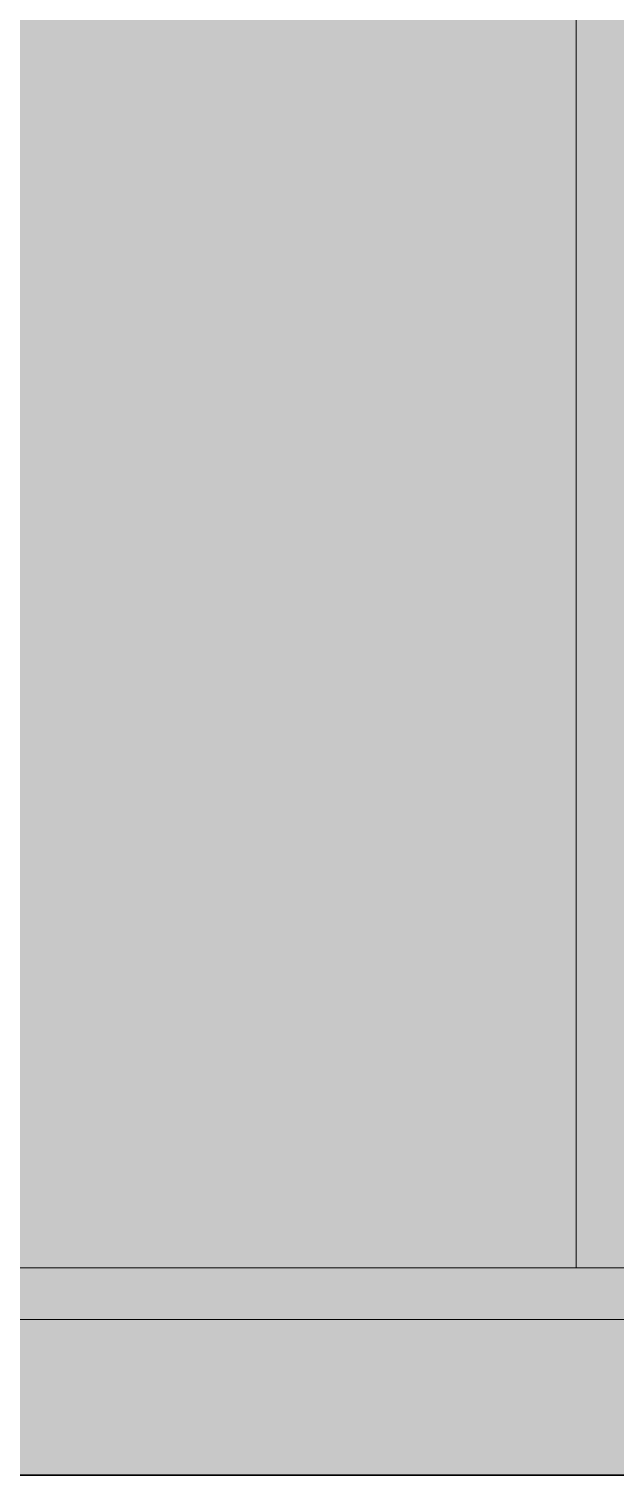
# Model space of a CAD drawing. Header units: inches. Extents: x -54868 to -186, y -265 to 853.
# Drawn here: x -11776.8 to -11754.2, y -6 to 49.8 of the extents above; entities that cross this region are included whole.
import ezdxf

# ---------------------------------------------------------------- set-up
doc = ezdxf.new("R2010")
doc.units = ezdxf.units.IN
doc.header["$MEASUREMENT"] = 0
doc.linetypes.add('Grid Line 1_2_', pattern=[0.8749999999999999, 0.4999999999999999, -0.125, 0.125, -0.125])
for name, color, linetype, lineweight in [('A-FLOR-LEVL', 51, 'Continuous', 9), ('A-GLAZ-CWMG', 51, 'Continuous', 9), ('C-BLDG-PADS', 91, 'Continuous', 9), ('C-TOPO', 7, 'Continuous', 9), ('I-WALL', 2, 'Continuous', 9)]:
    doc.layers.add(name, color=color, linetype=linetype, lineweight=lineweight)

# ---------------------------------------------------------------- blocks, each defined once
blk = doc.blocks.new('Rectangular Mullion - Rectangular Mullion 1-V146-Section 6')
at = {"layer": 'A-GLAZ-CWMG'}
blk.add_hatch(color=256, dxfattribs=at).paths.add_polyline_path([(-24461.01522535241, 0), (-24461.01522535241, 2.000000000000227), (-24497.20272535241, 2.000000000000227), (-24497.20272535241, 0)], flags=0)
blk.add_line((-24461.01522535241, 2), (-24497.20272535241, 2), dxfattribs=at)
blk = doc.blocks.new('Rectangular Mullion - Rectangular Mullion 1-809282-Section 6')
at = {"layer": 'A-GLAZ-CWMG'}
blk.add_hatch(color=256, dxfattribs=at).paths.add_polyline_path([(-24496.20272535241, 2), (-24496.20272535241, 94.4999999999984), (-24498.20272535242, 94.4999999999984), (-24498.20272535242, 2)], flags=0)
for p in [(-24498.20272535241, 94.49999999999876), (-24496.20272535241, 2)]:
    blk.add_line(p, (-24498.20272535241, 2), dxfattribs=at)

msp = doc.modelspace()

# ---------------------------------------------------------------- hatches: boundary and pattern name
at = {"layer": 'C-BLDG-PADS'}
h = msp.add_hatch(dxfattribs=at)
h.set_pattern_fill('FP_25', color=256, style=0, pattern_type=2)
h.set_pattern_definition([(49.99999999999999, (-38423.85, 98.42), (55.08540092433552, -4.819842010399984), [5.76, -63.36]), (355, (-38423.85, 98.42), (-10.65568887076341, 57.76853117995548), [4.608000000000001, -50.688]), (100.451, (-38419.259, 98.01799999999999), (44.42946763329039, 52.94866132228842), [4.895, -53.848]), (46.184, (-38423.85, 113.78), (81.96444173651602, -12.71212223907837), [8.64, -95.04]), (96.636, (-38417.019, 112.721), (71.78149636030851, 74.81237833590787), [7.343, -80.77199999999999]), (351.184, (-38423.85, 113.78), (71.78194683429966, 74.81243234033883), [6.912000000000001, -76.032]), (21, (-38416.17, 109.94), (45.84207144938917, -30.92146111083851), [5.76, -63.36]), (326, (-38416.17, 109.94), (18.68706418402729, 55.69147629738364), [4.608000000000001, -50.688]), (71.45100000000001, (-38412.349, 107.363), (64.52890835799828, 24.77010932808051), [4.895, -53.848]), (37.50000000000001, (-38423.85, 98.42), (0.933894640541661, 25.56681620382889), [2.534, -47.53899999999999, 2.534, -48.922, -50.88]), (37.50000000000001, (-38423.85, 98.42), (0.933894640541661, 25.56681620382889), [-101.53, 2.534, -48.346]), (7.499999999999999, (-38423.85, 98.42), (20.20403996418253, 30.29130269773347), [2.534, -26.803, 2.534, -46.387, -19.392]), (7.499999999999999, (-38423.85, 98.42), (20.20403996418253, 30.29130269773347), [-78.259, 2.534, -16.858]), (327.5, (-38440.976, 98.42), (40.99778450279307, -1.732402627145404), [2.534, -16.666, 2.534, -57.37, -79.488]), (327.5, (-38440.976, 98.42), (40.99778450279307, -1.732402627145404), [-79.104, 2.534, -76.954]), (317.5, (-38448.656, 98.42), (44.78888311775997, 7.687838582048734), [2.534, -22.426, 2.534, -37.248, -56.448]), (317.5, (-38448.656, 98.42), (44.78888311775997, 7.687838582048734), [-64.742, 2.534, -53.91399999999999])])
h.paths.add_polyline_path([(-11495.00267370245, -5.999999999999999), (-9682.220213339984, -5.999999999999999), (-9682.220213339984, 0), (-13612.93871433925, 0), (-13612.93871433925, -5.999999999999999), (-11633.23967370244, -5.999999999999999)], flags=0)
at = {"layer": 'I-WALL'}
h = msp.add_hatch(color=256, dxfattribs=at)
h.paths.add_polyline_path([(-11791.88261333918, 2.000000000000227), (-11791.88261333918, 23.43753689481377), (-11809.40594426884, 23.43753689481377), (-11809.40594426884, 39.68753689481263), (-11791.88261333918, 39.68753689481263), (-11791.88261333918, 93.76790929263483), (-11826.07011333918, 93.76790929263483), (-11826.07011333918, 86.99999999999999), (-11818.75761333918, 86.99999999999999), (-11818.75761333918, 2.000000000000227)], flags=0)
h.paths.add_polyline_path([(-11789.88261333918, 2.000000000000227), (-11757.0701133392, 2.000000000000227), (-11757.0701133392, 93.76790929263483), (-11789.88261333918, 93.76790929263483), (-11789.88261333918, 39.68753689481263), (-11777.40594426884, 39.68753689481263), (-11777.40594426884, 23.43753689481377), (-11789.88261333918, 23.43753689481377), (-11789.88261333918, 20.17225637932665)], flags=0)
h.paths.add_polyline_path([(-11853.65047048204, 86.99999999999999), (-11828.07011333918, 86.99999999999999), (-11828.07011333918, 93.76790929263483), (-11854.25761333919, 93.76790929263483), (-11854.25761333919, 86.99999999999999), (-11853.75761333919, 86.99999999999999)], flags=0)
h = msp.add_hatch(color=256, dxfattribs=at)
h.paths.add_polyline_path([(-11755.69511333918, 2.000000000000227), (-11755.69511333918, 93.76790929263483), (-11757.0701133392, 93.76790929263483), (-11757.0701133392, 2.000000000000227)], flags=0)
h.paths.add_polyline_path([(-11753.69511333918, 2.000000000000227), (-11752.0701133392, 2.000000000000227), (-11752.0701133392, 93.76790929263483), (-11753.69511333918, 93.76790929263483), (-11753.69511333918, 20.17225637932665)], flags=0)

# ---------------------------------------------------------------- linework, layer by layer
at = {"layer": 'A-FLOR-LEVL', "linetype": 'Grid Line 1_2_'}
msp.add_line((-14176.69104263109, 0), (-9366.326418879504, 0), dxfattribs=at)
at = {"layer": 'C-BLDG-PADS'}
for p, q in [((-9682.22021333998, 0), (-13612.93871433925, 0)), ((-13612.93871433925, -5.999999999999999), (-9682.22021333998, -5.999999999999999))]:
    msp.add_line(p, q, dxfattribs=at)
at = {"layer": 'C-TOPO', "lineweight": 35}
msp.add_line((-13544.87010800328, -6.006280599353999), (-9899.773011921236, -6.006280599353999), dxfattribs=at)
at = {"layer": 'C-TOPO'}
msp.add_line((-13544.86934111251, -6.006280660629272), (-9899.772661425013, -6.006280660629272), dxfattribs=at)

# ---------------------------------------------------------------- block references
at = {"layer": 'A-GLAZ-CWMG'}
for name, p in [('Rectangular Mullion - Rectangular Mullion 1-809282-Section 6', (12742.50761201323, 0)), ('Rectangular Mullion - Rectangular Mullion 1-V146-Section 6', (12706.32011201323, 0)), ('Rectangular Mullion - Rectangular Mullion 1-V146-Section 6', (12742.50761201323, 0))]:
    msp.add_blockref(name, p, dxfattribs=at)

doc.saveas('drawing.dxf')
